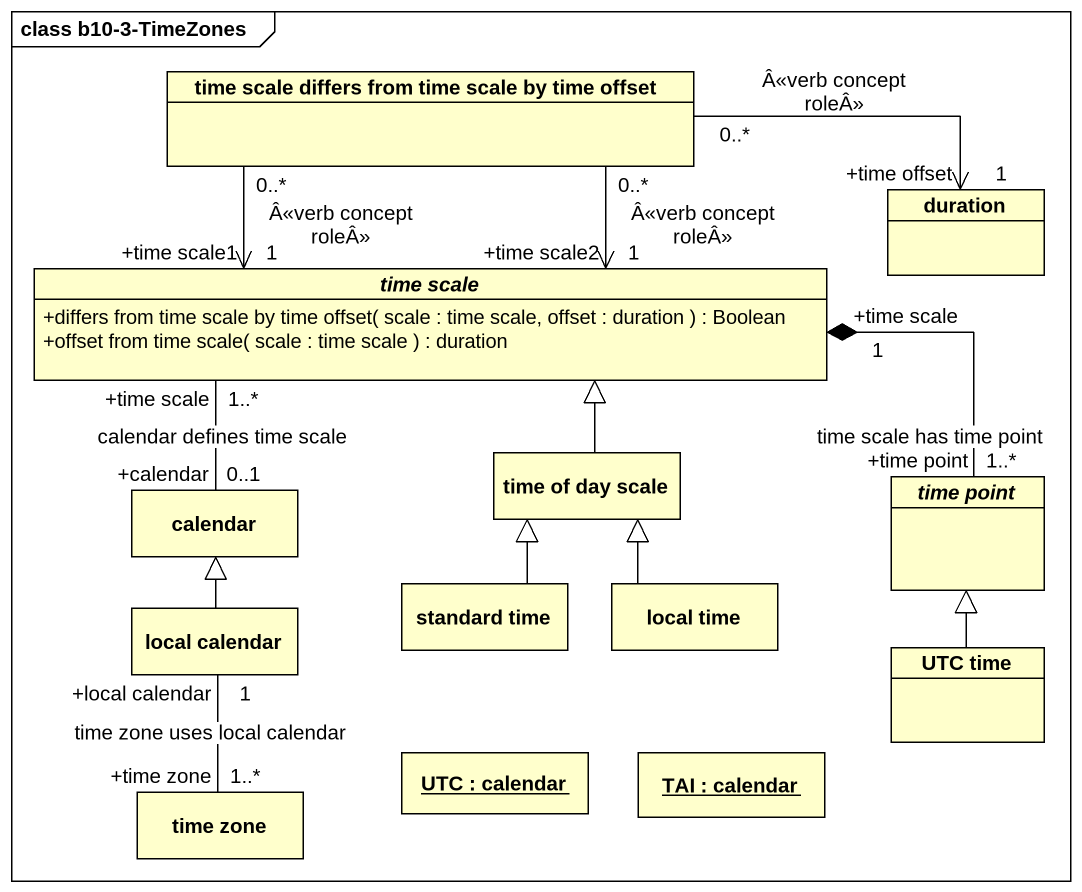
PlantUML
@startuml
mainframe class b10-3-TimeZones
hide circle
hide empty members
skinparam classAttributeIconSize 0
class "time scale differs from time scale by time offset" as time_scale_differs_from
class duration
abstract class "time scale" as time_scale {
  +differs from time scale by time offset( scale : time scale, offset : duration ) : Boolean
  +offset from time scale( scale : time scale ) : duration
}
class "time of day scale" as time_of_day_scale
class calendar
abstract class "time point" as time_point
class "local calendar" as local_calendar
class "standard time" as standard_time
class "local time" as local_time
class "UTC time" as UTC_time
class "time zone" as time_zone
object "UTC : calendar" as UTC
object "TAI : calendar" as TAI
time_scale_differs_from "0..*" -right-> "+time offset\n1" duration : Â<<verb concept roleÂ>>
time_scale_differs_from "0..*" --> "+time scale1\n1" time_scale : Â<<verb concept roleÂ>>
time_scale_differs_from "0..*" --> "+time scale2\n1" time_scale : Â<<verb concept roleÂ>>
time_scale "+time scale\n1" *-right- "+time point\n1..*" time_point : time scale has time point
time_of_day_scale -up-|> time_scale
calendar "+calendar\n0..1" -up- "+time scale\n1..*" time_scale : calendar defines time scale
local_calendar -up-|> calendar
standard_time -up-|> time_of_day_scale
local_time -up-|> time_of_day_scale
UTC_time -up-|> time_point
time_zone "+time zone\n1..*" -up- "+local calendar\n1" local_calendar : time zone uses local calendar
@enduml
